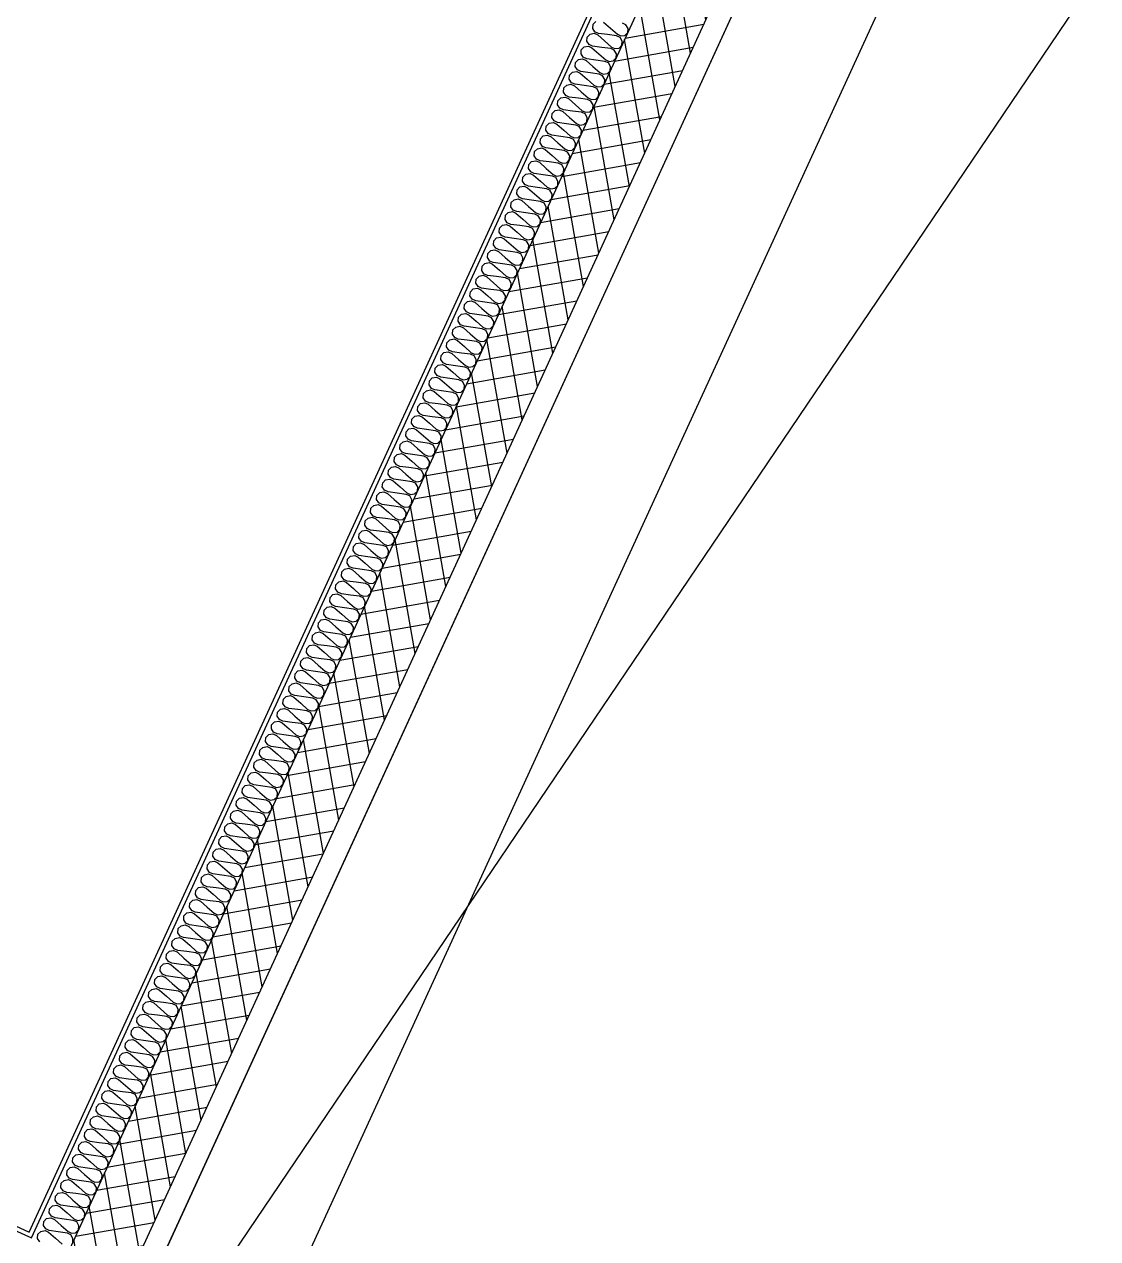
# Model space of a CAD drawing. Header units: millimetres. Extents: x -21000 to 567700, y 435000 to 850800.
# Drawn here: x 39985 to 42436, y 691645 to 694419 of the extents above; entities that cross this region are included whole.
import ezdxf
from ezdxf.xclip import XClip

# ---------------------------------------------------------------- set-up
doc = ezdxf.new("R2010")
doc.units = ezdxf.units.MM
doc.header["$LTSCALE"] = 700
doc.header["$XCLIPFRAME"] = 2
doc.linetypes.add('AB_Pbase$0$AB_Pbase$0$CEN', pattern=[62, 60, -1, 0, -1])
doc.linetypes.add('AB_Pbase$0$주차장기둥$0$CEN', pattern=[62, 60, -1, 0, -1])
doc.layers.get('0').update_dxf_attribs({"color": 2})
for name, color, linetype in [('AB_Pbase$0$AB_Pbase$0$CEN', 1, 'AB_Pbase$0$AB_Pbase$0$CEN'), ('AB_Pbase$0$AB_Pbase$0$FIN', 6, 'Continuous'), ('AB_Pbase$0$HAT', 8, 'Continuous'), ('AB_Pbase$0$INS', 8, 'Continuous'), ('AB_Pbase$0$WAL', 3, 'Continuous'), ('AB_Pbase$0$주차장기둥$0$CEN_P', 244, 'AB_Pbase$0$주차장기둥$0$CEN')]:
    doc.layers.add(name, color=color, linetype=linetype)

# ---------------------------------------------------------------- blocks, each defined once
blk = doc.blocks.new('AB_Pbase$0$AB_Pbase_지하1층_골조')
for points in [[(40226.8, 691444.2), (42812.5, 697079.3)], [(40499.5, 691319.1), (42372.7, 695401.4)]]:
    blk.add_lwpolyline(points)
blk = doc.blocks.new('AB_Pbase$0$주차장기둥$0$cen 1bl 지하')
at = {"layer": 'AB_Pbase$0$주차장기둥$0$CEN_P', "color": 5}
blk.add_line((10740.5, -9208.6), (21290, 109667.6), dxfattribs=at)
blk = doc.blocks.new('AB_Pbase$0$주차장기둥')
at = {"rotation": 1.99999810188403}
blk.add_blockref('AB_Pbase$0$주차장기둥$0$cen 1bl 지하', (-253925.8, 27513.9), dxfattribs=at)
blk = doc.blocks.new('AB_Pbase')
at = {"layer": 'AB_Pbase$0$HAT'}
h = blk.add_hatch(dxfattribs=at)
h.set_pattern_fill('NET', color=256, scale=15, angle=100)
h.paths.add_polyline_path([(42767.1, 697100.2), (42630.7, 697162.7), (40045, 691527.7), (40181.4, 691465.1)])
at = {"layer": 'AB_Pbase$0$AB_Pbase$0$CEN'}
blk.add_line((51844, 716762.1), (39664.5, 690218.7), dxfattribs=at)
at = {"layer": 'AB_Pbase$0$AB_Pbase$0$FIN'}
for points in [[(46517.9, 729156.7), (31166.4, 695700.7), (40000.8, 691647), (42548.9, 697200.3)], [(46527, 729152.6), (31179.7, 695705.6), (39995.9, 691660.2), (42539.8, 697204.4)]]:
    blk.add_lwpolyline(points, dxfattribs=at)
at = {"layer": 'AB_Pbase$0$INS'}
for points in [[(40020.2, 691638.5), (40014.9, 691646.2), (40015.7, 691655.5), (40022.3, 691662.2), (40031.9, 691664), (40039.9, 691660.3), (40055.6, 691646.5), (40071.2, 691632.7)], [(40095.1, 691636.7), (40095.8, 691646.1), (40090.9, 691654.5), (40082.9, 691658.1), (40062.2, 691661), (40041.6, 691663.9), (40033.6, 691667.6), (40028.3, 691675.3), (40029, 691684.6), (40035.6, 691691.3), (40045.2, 691693), (40053.2, 691689.4), (40068.9, 691675.6), (40084.6, 691661.8), (40092.6, 691658.1), (40101.8, 691659.1), (40108.4, 691665.8), (40109.2, 691675.1), (40104.3, 691683.6), (40096.3, 691687.2), (40075.6, 691690.1), (40054.9, 691693), (40046.9, 691696.7), (40041.6, 691704.4), (40042.4, 691713.7), (40049, 691720.4), (40058.6, 691722.1), (40066.6, 691718.5), (40082.2, 691704.7), (40097.9, 691690.9), (40105.9, 691687.2), (40115.2, 691688.2), (40121.8, 691694.9), (40122.5, 691704.2), (40117.6, 691712.6), (40109.6, 691716.3), (40088.9, 691719.2), (40068.2, 691722.1), (40060.2, 691725.8), (40055, 691733.5), (40055.7, 691742.8), (40062.3, 691749.5), (40071.9, 691751.2), (40079.9, 691747.5), (40095.6, 691733.7), (40111.3, 691720), (40119.3, 691716.3), (40128.5, 691717.3), (40135.1, 691724), (40135.9, 691733.3), (40130.9, 691741.7), (40122.9, 691745.4), (40102.3, 691748.3), (40081.6, 691751.2), (40073.6, 691754.8), (40068.3, 691762.5), (40069.1, 691771.9), (40075.7, 691778.5), (40085.3, 691780.3), (40093.3, 691776.6), (40108.9, 691762.8), (40124.6, 691749), (40132.6, 691745.4), (40141.9, 691746.4), (40148.5, 691753.1), (40149.2, 691762.4), (40144.3, 691770.8), (40136.3, 691774.5), (40115.6, 691777.4), (40094.9, 691780.3), (40086.9, 691783.9), (40081.7, 691791.6), (40082.4, 691801), (40089, 691807.6), (40098.6, 691809.4), (40106.6, 691805.7), (40122.3, 691791.9), (40138, 691778.1), (40146, 691774.4), (40155.2, 691775.5), (40161.8, 691782.1), (40162.6, 691791.5), (40157.6, 691799.9), (40149.6, 691803.6), (40129, 691806.5), (40108.3, 691809.3), (40100.3, 691813), (40095, 691820.7), (40095.8, 691830), (40102.4, 691836.7), (40112, 691838.5), (40120, 691834.8), (40135.6, 691821), (40151.3, 691807.2), (40159.3, 691803.5), (40168.6, 691804.6), (40175.2, 691811.2), (40175.9, 691820.6), (40171, 691829), (40163, 691832.7), (40142.3, 691835.5), (40121.6, 691838.4), (40113.6, 691842.1), (40108.4, 691849.8), (40109.1, 691859.1), (40115.7, 691865.8), (40125.3, 691867.5), (40133.3, 691863.9), (40149, 691850.1), (40164.7, 691836.3), (40172.6, 691832.6), (40181.9, 691833.6), (40188.5, 691840.3), (40189.3, 691849.6), (40184.3, 691858.1), (40176.3, 691861.7), (40155.6, 691864.6), (40135, 691867.5), (40127, 691871.2), (40121.7, 691878.9), (40122.5, 691888.2), (40129, 691894.9), (40138.6, 691896.6), (40146.6, 691893), (40162.3, 691879.2), (40178, 691865.4), (40186, 691861.7), (40195.3, 691862.7), (40201.8, 691869.4), (40202.6, 691878.7), (40197.7, 691887.2), (40189.7, 691890.8), (40169, 691893.7), (40148.3, 691896.6), (40140.3, 691900.3), (40135, 691908), (40135.8, 691917.3), (40142.4, 691924), (40152, 691925.7), (40160, 691922), (40175.7, 691908.3), (40191.3, 691894.5), (40199.3, 691890.8), (40208.6, 691891.8), (40215.2, 691898.5), (40216, 691907.8), (40211, 691916.2), (40203, 691919.9), (40182.3, 691922.8), (40161.7, 691925.7), (40153.7, 691929.4), (40148.4, 691937.1), (40149.2, 691946.4), (40155.7, 691953), (40165.3, 691954.8), (40173.3, 691951.1), (40189, 691937.3), (40204.7, 691923.5), (40212.7, 691919.9), (40222, 691920.9), (40228.5, 691927.6), (40229.3, 691936.9), (40224.4, 691945.3), (40216.4, 691949), (40195.7, 691951.9), (40175, 691954.8), (40167, 691958.4), (40161.7, 691966.1), (40162.5, 691975.5), (40169.1, 691982.1), (40178.7, 691983.9), (40186.7, 691980.2), (40202.4, 691966.4), (40218, 691952.6), (40226, 691949), (40235.3, 691950), (40241.9, 691956.6), (40242.6, 691966), (40237.7, 691974.4), (40229.7, 691978.1), (40209, 691981), (40188.4, 691983.8), (40180.4, 691987.5), (40175.1, 691995.2), (40175.8, 692004.6), (40182.4, 692011.2), (40192, 692013), (40200, 692009.3), (40215.7, 691995.5), (40231.4, 691981.7), (40239.4, 691978), (40248.7, 691979.1), (40255.2, 691985.7), (40256, 691995.1), (40251.1, 692003.5), (40243.1, 692007.2), (40222.4, 692010), (40201.7, 692012.9), (40193.7, 692016.6), (40188.4, 692024.3), (40189.2, 692033.6), (40195.8, 692040.3), (40205.4, 692042.1), (40213.4, 692038.4), (40229, 692024.6), (40244.7, 692010.8), (40252.7, 692007.1), (40262, 692008.2), (40268.6, 692014.8), (40269.3, 692024.1), (40264.4, 692032.6), (40256.4, 692036.2), (40235.7, 692039.1), (40215, 692042), (40207, 692045.7), (40201.8, 692053.4), (40202.5, 692062.7), (40209.1, 692069.4), (40218.7, 692071.1), (40226.7, 692067.5), (40242.4, 692053.7), (40258.1, 692039.9), (40266.1, 692036.2), (40275.3, 692037.2), (40281.9, 692043.9), (40282.7, 692053.2), (40277.7, 692061.7), (40269.7, 692065.3), (40249.1, 692068.2), (40228.4, 692071.1), (40220.4, 692074.8), (40215.1, 692082.5), (40215.9, 692091.8), (40222.5, 692098.5), (40232.1, 692100.2), (40240.1, 692096.6), (40255.7, 692082.8), (40271.4, 692069), (40279.4, 692065.3), (40288.7, 692066.3), (40295.3, 692073), (40296, 692082.3), (40291.1, 692090.7), (40283.1, 692094.4), (40262.4, 692097.3), (40241.7, 692100.2), (40233.7, 692103.9), (40228.5, 692111.6), (40229.2, 692120.9), (40235.8, 692127.6), (40245.4, 692129.3), (40253.4, 692125.6), (40269.1, 692111.8), (40284.8, 692098), (40292.8, 692094.4), (40302, 692095.4), (40308.6, 692102.1), (40309.4, 692111.4), (40304.4, 692119.8), (40296.4, 692123.5), (40275.8, 692126.4), (40255.1, 692129.3), (40247.1, 692132.9), (40241.8, 692140.6), (40242.6, 692150), (40249.2, 692156.6), (40258.8, 692158.4), (40266.8, 692154.7), (40282.4, 692140.9), (40298.1, 692127.1), (40306.1, 692123.5), (40315.4, 692124.5), (40322, 692131.2), (40322.7, 692140.5), (40317.8, 692148.9), (40309.8, 692152.6), (40289.1, 692155.5), (40268.4, 692158.4), (40260.4, 692162), (40255.2, 692169.7), (40255.9, 692179.1), (40262.5, 692185.7), (40272.1, 692187.5), (40280.1, 692183.8), (40295.8, 692170), (40311.5, 692156.2), (40319.5, 692152.5), (40328.7, 692153.6), (40335.3, 692160.2), (40336.1, 692169.6), (40331.1, 692178), (40323.1, 692181.7), (40302.4, 692184.6), (40281.8, 692187.4), (40273.8, 692191.1), (40268.5, 692198.8), (40269.3, 692208.1), (40275.8, 692214.8), (40285.4, 692216.6), (40293.4, 692212.9), (40309.1, 692199.1), (40324.8, 692185.3), (40332.8, 692181.6), (40342.1, 692182.7), (40348.6, 692189.3), (40349.4, 692198.7), (40344.5, 692207.1), (40336.5, 692210.7), (40315.8, 692213.6), (40295.1, 692216.5), (40287.1, 692220.2), (40281.8, 692227.9), (40282.6, 692237.2), (40289.2, 692243.9), (40298.8, 692245.6), (40306.8, 692242), (40322.5, 692228.2), (40338.1, 692214.4), (40346.1, 692210.7), (40355.4, 692211.7), (40362, 692218.4), (40362.8, 692227.7), (40357.8, 692236.2), (40349.8, 692239.8), (40329.1, 692242.7), (40308.5, 692245.6), (40300.5, 692249.3), (40295.2, 692257), (40296, 692266.3), (40302.5, 692273), (40312.1, 692274.7), (40320.1, 692271.1), (40335.8, 692257.3), (40351.5, 692243.5), (40359.5, 692239.8), (40368.8, 692240.8), (40375.3, 692247.5), (40376.1, 692256.8), (40371.2, 692265.2), (40363.2, 692268.9), (40342.5, 692271.8), (40321.8, 692274.7), (40313.8, 692278.4), (40308.5, 692286.1), (40309.3, 692295.4), (40315.9, 692302.1), (40325.5, 692303.8), (40333.5, 692300.1), (40349.2, 692286.3), (40364.8, 692272.6), (40372.8, 692268.9), (40382.1, 692269.9), (40388.7, 692276.6), (40389.4, 692285.9), (40384.5, 692294.3), (40376.5, 692298), (40355.8, 692300.9), (40335.2, 692303.8), (40327.2, 692307.4), (40321.9, 692315.1), (40322.6, 692324.5), (40329.2, 692331.1), (40338.8, 692332.9), (40346.8, 692329.2), (40362.5, 692315.4), (40378.2, 692301.6), (40386.2, 692298), (40395.5, 692299), (40402, 692305.7), (40402.8, 692315), (40397.9, 692323.4), (40389.9, 692327.1), (40369.2, 692330), (40348.5, 692332.9), (40340.5, 692336.5), (40335.2, 692344.2), (40336, 692353.6), (40342.6, 692360.2), (40352.2, 692362), (40360.2, 692358.3), (40375.8, 692344.5), (40391.5, 692330.7), (40399.5, 692327.1), (40408.8, 692328.1), (40415.4, 692334.7), (40416.1, 692344.1), (40411.2, 692352.5), (40403.2, 692356.2), (40382.5, 692359.1), (40361.8, 692361.9), (40353.8, 692365.6), (40348.6, 692373.3), (40349.3, 692382.6), (40355.9, 692389.3), (40365.5, 692391.1), (40373.5, 692387.4), (40389.2, 692373.6), (40404.9, 692359.8), (40412.9, 692356.1), (40422.1, 692357.2), (40428.7, 692363.8), (40429.5, 692373.2), (40424.5, 692381.6), (40416.5, 692385.3), (40395.9, 692388.1), (40375.2, 692391), (40367.2, 692394.7), (40361.9, 692402.4), (40362.7, 692411.7), (40369.3, 692418.4), (40378.9, 692420.1), (40386.9, 692416.5), (40402.5, 692402.7), (40418.2, 692388.9), (40426.2, 692385.2), (40435.5, 692386.2), (40442.1, 692392.9), (40442.8, 692402.2), (40437.9, 692410.7), (40429.9, 692414.3), (40409.2, 692417.2), (40388.5, 692420.1), (40380.5, 692423.8), (40375.3, 692431.5), (40376, 692440.8), (40382.6, 692447.5), (40392.2, 692449.2), (40400.2, 692445.6), (40415.9, 692431.8), (40431.6, 692418), (40439.6, 692414.3), (40448.8, 692415.3), (40455.4, 692422), (40456.2, 692431.3), (40451.2, 692439.8), (40443.2, 692443.4), (40422.6, 692446.3), (40401.9, 692449.2), (40393.9, 692452.9), (40388.6, 692460.6), (40389.4, 692469.9), (40396, 692476.6), (40405.6, 692478.3), (40413.6, 692474.6), (40429.2, 692460.9), (40444.9, 692447.1), (40452.9, 692443.4), (40462.2, 692444.4), (40468.8, 692451.1), (40469.5, 692460.4), (40464.6, 692468.8), (40456.6, 692472.5), (40435.9, 692475.4), (40415.2, 692478.3), (40407.2, 692482), (40402, 692489.7), (40402.7, 692499), (40409.3, 692505.6), (40418.9, 692507.4), (40426.9, 692503.7), (40442.6, 692489.9), (40458.3, 692476.1), (40466.3, 692472.5), (40475.5, 692473.5), (40482.1, 692480.2), (40482.9, 692489.5), (40477.9, 692497.9), (40469.9, 692501.6), (40449.2, 692504.5), (40428.6, 692507.4), (40420.6, 692511), (40415.3, 692518.7), (40416.1, 692528.1), (40422.6, 692534.7), (40432.2, 692536.5), (40440.2, 692532.8), (40455.9, 692519), (40471.6, 692505.2), (40479.6, 692501.6), (40488.9, 692502.6), (40495.4, 692509.2), (40496.2, 692518.6), (40491.3, 692527), (40483.3, 692530.7), (40462.6, 692533.6), (40441.9, 692536.5), (40433.9, 692540.1), (40428.6, 692547.8), (40429.4, 692557.2), (40436, 692563.8), (40445.6, 692565.6), (40453.6, 692561.9), (40469.3, 692548.1), (40484.9, 692534.3), (40492.9, 692530.6), (40502.2, 692531.7), (40508.8, 692538.3), (40509.6, 692547.7), (40504.6, 692556.1), (40496.6, 692559.8), (40475.9, 692562.6), (40455.3, 692565.5), (40447.3, 692569.2), (40442, 692576.9), (40442.8, 692586.2), (40449.3, 692592.9), (40458.9, 692594.7), (40466.9, 692591), (40482.6, 692577.2), (40498.3, 692563.4), (40506.3, 692559.7), (40515.6, 692560.8), (40522.1, 692567.4), (40522.9, 692576.7), (40518, 692585.2), (40510, 692588.8), (40489.3, 692591.7), (40468.6, 692594.6), (40460.6, 692598.3), (40455.3, 692606), (40456.1, 692615.3), (40462.7, 692622), (40472.3, 692623.7), (40480.3, 692620.1), (40496, 692606.3), (40511.6, 692592.5), (40519.6, 692588.8), (40528.9, 692589.8), (40535.5, 692596.5), (40536.2, 692605.8), (40531.3, 692614.3), (40523.3, 692617.9), (40502.6, 692620.8), (40482, 692623.7), (40474, 692627.4), (40468.7, 692635.1), (40469.4, 692644.4), (40476, 692651.1), (40485.6, 692652.8), (40493.6, 692649.2), (40509.3, 692635.4), (40525, 692621.6), (40533, 692617.9), (40542.3, 692618.9), (40548.8, 692625.6), (40549.6, 692634.9), (40544.7, 692643.3), (40536.7, 692647), (40516, 692649.9), (40495.3, 692652.8), (40487.3, 692656.5), (40482, 692664.2), (40482.8, 692673.5), (40489.4, 692680.2), (40499, 692681.9), (40507, 692678.2), (40522.6, 692664.4), (40538.3, 692650.6), (40546.3, 692647), (40555.6, 692648), (40562.2, 692654.7), (40562.9, 692664), (40558, 692672.4), (40550, 692676.1), (40529.3, 692679), (40508.6, 692681.9), (40500.6, 692685.5), (40495.4, 692693.2), (40496.1, 692702.6), (40502.7, 692709.2), (40512.3, 692711), (40520.3, 692707.3), (40536, 692693.5), (40551.7, 692679.7), (40559.7, 692676.1), (40568.9, 692677.1), (40575.5, 692683.8), (40576.3, 692693.1), (40571.3, 692701.5), (40563.3, 692705.2), (40542.7, 692708.1), (40522, 692711), (40514, 692714.6), (40508.7, 692722.3), (40509.5, 692731.7), (40516.1, 692738.3), (40525.7, 692740.1), (40533.7, 692736.4), (40549.3, 692722.6), (40565, 692708.8), (40573, 692705.1), (40582.3, 692706.2), (40588.9, 692712.8), (40589.6, 692722.2), (40584.7, 692730.6), (40576.7, 692734.3), (40556, 692737.2), (40535.3, 692740), (40527.3, 692743.7), (40522.1, 692751.4), (40522.8, 692760.7), (40529.4, 692767.4), (40539, 692769.2), (40547, 692765.5), (40562.7, 692751.7), (40578.4, 692737.9), (40586.4, 692734.2), (40595.6, 692735.3), (40602.2, 692741.9), (40603, 692751.3), (40598, 692759.7), (40590, 692763.4), (40569.4, 692766.2), (40548.7, 692769.1), (40540.7, 692772.8), (40535.4, 692780.5), (40536.2, 692789.8), (40542.8, 692796.5), (40552.4, 692798.2), (40560.4, 692794.6), (40576, 692780.8), (40591.7, 692767), (40599.7, 692763.3), (40609, 692764.3), (40615.6, 692771), (40616.3, 692780.3), (40611.4, 692788.8), (40603.4, 692792.4), (40582.7, 692795.3), (40562, 692798.2), (40554, 692801.9), (40548.8, 692809.6), (40549.5, 692818.9), (40556.1, 692825.6), (40565.7, 692827.3), (40573.7, 692823.7), (40589.4, 692809.9), (40605.1, 692796.1), (40613.1, 692792.4), (40622.3, 692793.4), (40628.9, 692800.1), (40629.7, 692809.4), (40624.7, 692817.8), (40616.7, 692821.5), (40596.1, 692824.4), (40575.4, 692827.3), (40567.4, 692831), (40562.1, 692838.7), (40562.9, 692848), (40569.4, 692854.7), (40579, 692856.4), (40587, 692852.7), (40602.7, 692838.9), (40618.4, 692825.2), (40626.4, 692821.5), (40635.7, 692822.5), (40642.2, 692829.2), (40643, 692838.5), (40638.1, 692846.9), (40630.1, 692850.6), (40609.4, 692853.5), (40588.7, 692856.4), (40580.7, 692860), (40575.4, 692867.7), (40576.2, 692877.1), (40582.8, 692883.7), (40592.4, 692885.5), (40600.4, 692881.8), (40616.1, 692868), (40631.7, 692854.2), (40639.7, 692850.6), (40649, 692851.6), (40655.6, 692858.3), (40656.4, 692867.6), (40651.4, 692876), (40643.4, 692879.7), (40622.7, 692882.6), (40602.1, 692885.5), (40594.1, 692889.1), (40588.8, 692896.8), (40589.6, 692906.2), (40596.1, 692912.8), (40605.7, 692914.6), (40613.7, 692910.9), (40629.4, 692897.1), (40645.1, 692883.3), (40653.1, 692879.7), (40662.4, 692880.7), (40668.9, 692887.3), (40669.7, 692896.7), (40664.8, 692905.1), (40656.8, 692908.8), (40636.1, 692911.7), (40615.4, 692914.5), (40607.4, 692918.2), (40602.1, 692925.9), (40602.9, 692935.2), (40609.5, 692941.9), (40619.1, 692943.7), (40627.1, 692940), (40642.8, 692926.2), (40658.4, 692912.4), (40666.4, 692908.7), (40675.7, 692909.8), (40682.3, 692916.4), (40683, 692925.8), (40678.1, 692934.2), (40670.1, 692937.9), (40649.4, 692940.7), (40628.8, 692943.6), (40620.8, 692947.3), (40615.5, 692955), (40616.2, 692964.3), (40622.8, 692971), (40632.4, 692972.8), (40640.4, 692969.1), (40656.1, 692955.3), (40671.8, 692941.5), (40679.8, 692937.8), (40689.1, 692938.8), (40695.6, 692945.5), (40696.4, 692954.8), (40691.5, 692963.3), (40683.5, 692966.9), (40662.8, 692969.8), (40642.1, 692972.7), (40634.1, 692976.4), (40628.8, 692984.1), (40629.6, 692993.4), (40636.2, 693000.1), (40645.8, 693001.8), (40653.8, 692998.2), (40669.5, 692984.4), (40685.1, 692970.6), (40693.1, 692966.9), (40702.4, 692967.9), (40709, 692974.6), (40709.7, 692983.9), (40704.8, 692992.4), (40696.8, 692996), (40676.1, 692998.9), (40655.4, 693001.8), (40647.4, 693005.5), (40642.2, 693013.2), (40642.9, 693022.5), (40649.5, 693029.2), (40659.1, 693030.9), (40667.1, 693027.2), (40682.8, 693013.5), (40698.5, 692999.7), (40706.5, 692996), (40715.7, 692997), (40722.3, 693003.7), (40723.1, 693013), (40718.1, 693021.4), (40710.1, 693025.1), (40689.5, 693028), (40668.8, 693030.9), (40660.8, 693034.6), (40655.5, 693042.3), (40656.3, 693051.6), (40662.9, 693058.3), (40672.5, 693060), (40680.5, 693056.3), (40696.1, 693042.5), (40711.8, 693028.7), (40719.8, 693025.1), (40729.1, 693026.1), (40735.7, 693032.8), (40736.4, 693042.1), (40731.5, 693050.5), (40723.5, 693054.2), (40702.8, 693057.1), (40682.1, 693060), (40674.1, 693063.6), (40668.9, 693071.3), (40669.6, 693080.7), (40676.2, 693087.3), (40685.8, 693089.1), (40693.8, 693085.4), (40709.5, 693071.6), (40725.2, 693057.8), (40733.2, 693054.2), (40742.4, 693055.2), (40749, 693061.8), (40749.8, 693071.2), (40744.8, 693079.6), (40736.8, 693083.3), (40716.2, 693086.2), (40695.5, 693089.1), (40687.5, 693092.7), (40682.2, 693100.4), (40683, 693109.8), (40689.6, 693116.4), (40699.2, 693118.2), (40707.2, 693114.5), (40722.8, 693100.7), (40738.5, 693086.9), (40746.5, 693083.2), (40755.8, 693084.3), (40762.4, 693090.9), (40763.1, 693100.3), (40758.2, 693108.7), (40750.2, 693112.4), (40729.5, 693115.3), (40708.8, 693118.1), (40700.8, 693121.8), (40695.6, 693129.5), (40696.3, 693138.8), (40702.9, 693145.5), (40712.5, 693147.3), (40720.5, 693143.6), (40736.2, 693129.8), (40751.9, 693116), (40759.9, 693112.3), (40769.1, 693113.4), (40775.7, 693120), (40776.5, 693129.4), (40771.5, 693137.8), (40763.5, 693141.4), (40742.9, 693144.3), (40722.2, 693147.2), (40714.2, 693150.9), (40708.9, 693158.6), (40709.7, 693167.9), (40716.2, 693174.6), (40725.8, 693176.3), (40733.8, 693172.7), (40749.5, 693158.9), (40765.2, 693145.1), (40773.2, 693141.4), (40782.5, 693142.4), (40789, 693149.1), (40789.8, 693158.4), (40784.9, 693166.9), (40776.9, 693170.5), (40756.2, 693173.4), (40735.5, 693176.3), (40727.5, 693180), (40722.2, 693187.7), (40723, 693197), (40729.6, 693203.7), (40739.2, 693205.4), (40747.2, 693201.8), (40762.9, 693188), (40778.5, 693174.2), (40786.5, 693170.5), (40795.8, 693171.5), (40802.4, 693178.2), (40803.2, 693187.5), (40798.2, 693195.9), (40790.2, 693199.6), (40769.5, 693202.5), (40748.9, 693205.4), (40740.9, 693209.1), (40735.6, 693216.8), (40736.4, 693226.1), (40742.9, 693232.8), (40752.5, 693234.5), (40760.5, 693230.8), (40776.2, 693217), (40791.9, 693203.3), (40799.9, 693199.6), (40809.2, 693200.6), (40815.7, 693207.3), (40816.5, 693216.6), (40811.6, 693225), (40803.6, 693228.7), (40782.9, 693231.6), (40762.2, 693234.5), (40754.2, 693238.1), (40748.9, 693245.8), (40749.7, 693255.2), (40756.3, 693261.8), (40765.9, 693263.6), (40773.9, 693259.9), (40789.6, 693246.1), (40805.2, 693232.3), (40813.2, 693228.7), (40822.5, 693229.7), (40829.1, 693236.4), (40829.8, 693245.7), (40824.9, 693254.1), (40816.9, 693257.8), (40796.2, 693260.7), (40775.6, 693263.6), (40767.6, 693267.2), (40762.3, 693274.9), (40763, 693284.3), (40769.6, 693290.9), (40779.2, 693292.7), (40787.2, 693289), (40802.9, 693275.2), (40818.6, 693261.4), (40826.6, 693257.8), (40835.9, 693258.8), (40842.4, 693265.4), (40843.2, 693274.8), (40838.3, 693283.2), (40830.3, 693286.9), (40809.6, 693289.8), (40788.9, 693292.6), (40780.9, 693296.3), (40775.6, 693304), (40776.4, 693313.3), (40783, 693320), (40792.6, 693321.8), (40800.6, 693318.1), (40816.3, 693304.3), (40831.9, 693290.5), (40839.9, 693286.8), (40849.2, 693287.9), (40855.8, 693294.5), (40856.5, 693303.9), (40851.6, 693312.3), (40843.6, 693316), (40822.9, 693318.8), (40802.2, 693321.7), (40794.2, 693325.4), (40789, 693333.1), (40789.7, 693342.4), (40796.3, 693349.1), (40805.9, 693350.8), (40813.9, 693347.2), (40829.6, 693333.4), (40845.3, 693319.6), (40853.3, 693315.9), (40862.5, 693316.9), (40869.1, 693323.6), (40869.9, 693332.9), (40864.9, 693341.4), (40856.9, 693345), (40836.3, 693347.9), (40815.6, 693350.8), (40807.6, 693354.5), (40802.3, 693362.2), (40803.1, 693371.5), (40809.7, 693378.2), (40819.3, 693379.9), (40827.3, 693376.3), (40842.9, 693362.5), (40858.6, 693348.7), (40866.6, 693345), (40875.9, 693346), (40882.5, 693352.7), (40883.2, 693362), (40878.3, 693370.5), (40870.3, 693374.1), (40849.6, 693377), (40828.9, 693379.9), (40820.9, 693383.6), (40815.7, 693391.3), (40816.4, 693400.6), (40823, 693407.3), (40832.6, 693409), (40840.6, 693405.3), (40856.3, 693391.6), (40872, 693377.8), (40880, 693374.1), (40889.2, 693375.1), (40895.8, 693381.8), (40896.6, 693391.1), (40891.6, 693399.5), (40883.6, 693403.2), (40863, 693406.1), (40842.3, 693409), (40834.3, 693412.7), (40829, 693420.4), (40829.8, 693429.7), (40836.4, 693436.3), (40846, 693438.1), (40854, 693434.4), (40869.6, 693420.6), (40885.3, 693406.8), (40893.3, 693403.2), (40902.6, 693404.2), (40909.2, 693410.9), (40909.9, 693420.2), (40905, 693428.6), (40897, 693432.3), (40876.3, 693435.2), (40855.6, 693438.1), (40847.6, 693441.7), (40842.4, 693449.4), (40843.1, 693458.8), (40849.7, 693465.4), (40859.3, 693467.2), (40867.3, 693463.5), (40883, 693449.7), (40898.7, 693435.9), (40906.7, 693432.3), (40915.9, 693433.3), (40922.5, 693439.9), (40923.3, 693449.3), (40918.3, 693457.7), (40910.3, 693461.4), (40889.7, 693464.3), (40869, 693467.2), (40861, 693470.8), (40855.7, 693478.5), (40856.5, 693487.9), (40863, 693494.5), (40872.7, 693496.3), (40880.6, 693492.6), (40896.3, 693478.8), (40912, 693465), (40920, 693461.3), (40929.3, 693462.4), (40935.8, 693469), (40936.6, 693478.4), (40931.7, 693486.8), (40923.7, 693490.5), (40903, 693493.3), (40882.3, 693496.2), (40874.3, 693499.9), (40869, 693507.6), (40869.8, 693516.9), (40876.4, 693523.6), (40886, 693525.4), (40894, 693521.7), (40909.7, 693507.9), (40925.3, 693494.1), (40933.3, 693490.4), (40942.6, 693491.5), (40949.2, 693498.1), (40950, 693507.4), (40945, 693515.9), (40937, 693519.5), (40916.3, 693522.4), (40895.7, 693525.3), (40887.7, 693529), (40882.4, 693536.7), (40883.2, 693546), (40889.7, 693552.7), (40899.3, 693554.4), (40907.3, 693550.8), (40923, 693537), (40938.7, 693523.2), (40946.7, 693519.5), (40956, 693520.5), (40962.5, 693527.2), (40963.3, 693536.5), (40958.4, 693545), (40950.4, 693548.6), (40929.7, 693551.5), (40909, 693554.4), (40901, 693558.1), (40895.7, 693565.8), (40896.5, 693575.1), (40903.1, 693581.8), (40912.7, 693583.5), (40920.7, 693579.9), (40936.4, 693566.1), (40952, 693552.3), (40960, 693548.6), (40969.3, 693549.6), (40975.9, 693556.3), (40976.6, 693565.6), (40971.7, 693574), (40963.7, 693577.7), (40943, 693580.6), (40922.4, 693583.5), (40914.4, 693587.2), (40909.1, 693594.9), (40909.8, 693604.2), (40916.4, 693610.9), (40926, 693612.6), (40934, 693608.9), (40949.7, 693595.1), (40965.4, 693581.3), (40973.4, 693577.7), (40982.7, 693578.7), (40989.2, 693585.4), (40990, 693594.7), (40985.1, 693603.1), (40977.1, 693606.8), (40956.4, 693609.7), (40935.7, 693612.6), (40927.7, 693616.2), (40922.4, 693623.9), (40923.2, 693633.3), (40929.8, 693639.9), (40939.4, 693641.7), (40947.4, 693638), (40963.1, 693624.2), (40978.7, 693610.4), (40986.7, 693606.8), (40996, 693607.8), (41002.6, 693614.5), (41003.3, 693623.8), (40998.4, 693632.2), (40990.4, 693635.9), (40969.7, 693638.8), (40949, 693641.7), (40941, 693645.3), (40935.8, 693653), (40936.5, 693662.4), (40943.1, 693669), (40952.7, 693670.8), (40960.7, 693667.1), (40976.4, 693653.3), (40992.1, 693639.5), (41000.1, 693635.8), (41009.3, 693636.9), (41015.9, 693643.5), (41016.7, 693652.9), (41011.7, 693661.3), (41003.7, 693665), (40983.1, 693667.9), (40962.4, 693670.7), (40954.4, 693674.4), (40949.1, 693682.1), (40949.9, 693691.4), (40956.5, 693698.1), (40966.1, 693699.9), (40974.1, 693696.2), (40989.7, 693682.4), (41005.4, 693668.6), (41013.4, 693664.9), (41022.7, 693666), (41029.3, 693672.6), (41030, 693682), (41025.1, 693690.4), (41017.1, 693694), (40996.4, 693696.9), (40975.7, 693699.8), (40967.7, 693703.5), (40962.5, 693711.2), (40963.2, 693720.5), (40969.8, 693727.2), (40979.4, 693728.9), (40987.4, 693725.3), (41003.1, 693711.5), (41018.8, 693697.7), (41026.8, 693694), (41036, 693695), (41042.6, 693701.7), (41043.4, 693711), (41038.4, 693719.5), (41030.4, 693723.1), (41009.8, 693726), (40989.1, 693728.9), (40981.1, 693732.6), (40975.8, 693740.3), (40976.6, 693749.6), (40983.2, 693756.3), (40992.8, 693758), (41000.8, 693754.4), (41016.4, 693740.6), (41032.1, 693726.8), (41040.1, 693723.1), (41049.4, 693724.1), (41056, 693730.8), (41056.7, 693740.1), (41051.8, 693748.5), (41043.8, 693752.2), (41023.1, 693755.1), (41002.4, 693758), (40994.4, 693761.7), (40989.2, 693769.4), (40989.9, 693778.7), (40996.5, 693785.4), (41006.1, 693787.1), (41014.1, 693783.4), (41029.8, 693769.6), (41045.5, 693755.9), (41053.5, 693752.2), (41062.7, 693753.2), (41069.3, 693759.9), (41070.1, 693769.2), (41065.1, 693777.6), (41057.1, 693781.3), (41036.5, 693784.2), (41015.8, 693787.1), (41007.8, 693790.7), (41002.5, 693798.4), (41003.3, 693807.8), (41009.8, 693814.4), (41019.5, 693816.2), (41027.4, 693812.5), (41043.1, 693798.7), (41058.8, 693784.9), (41066.8, 693781.3), (41076.1, 693782.3), (41082.6, 693789), (41083.4, 693798.3), (41078.5, 693806.7), (41070.5, 693810.4), (41049.8, 693813.3), (41029.1, 693816.2), (41021.1, 693819.8), (41015.8, 693827.5), (41016.6, 693836.9), (41023.2, 693843.5), (41032.8, 693845.3), (41040.8, 693841.6), (41056.5, 693827.8), (41072.1, 693814), (41080.1, 693810.4), (41089.4, 693811.4), (41096, 693818), (41096.8, 693827.4), (41091.8, 693835.8), (41083.8, 693839.5), (41063.1, 693842.4), (41042.5, 693845.2), (41034.5, 693848.9), (41029.2, 693856.6), (41030, 693865.9), (41036.5, 693872.6), (41046.1, 693874.4), (41054.1, 693870.7), (41069.8, 693856.9), (41085.5, 693843.1), (41093.5, 693839.4), (41102.8, 693840.5), (41109.3, 693847.1), (41110.1, 693856.5), (41105.2, 693864.9), (41097.2, 693868.6), (41076.5, 693871.4), (41055.8, 693874.3), (41047.8, 693878), (41042.5, 693885.7), (41043.3, 693895), (41049.9, 693901.7), (41059.5, 693903.4), (41067.5, 693899.8), (41083.2, 693886), (41098.8, 693872.2), (41106.8, 693868.5), (41116.1, 693869.5), (41122.7, 693876.2), (41123.4, 693885.5), (41118.5, 693894), (41110.5, 693897.6), (41089.8, 693900.5), (41069.2, 693903.4), (41061.2, 693907.1), (41055.9, 693914.8), (41056.6, 693924.1), (41063.2, 693930.8), (41072.8, 693932.5), (41080.8, 693928.9), (41096.5, 693915.1), (41112.2, 693901.3), (41120.2, 693897.6), (41129.5, 693898.6), (41136, 693905.3), (41136.8, 693914.6), (41131.9, 693923.1), (41123.9, 693926.7), (41103.2, 693929.6), (41082.5, 693932.5), (41074.5, 693936.2), (41069.2, 693943.9), (41070, 693953.2), (41076.6, 693959.9), (41086.2, 693961.6), (41094.2, 693957.9), (41109.9, 693944.2), (41125.5, 693930.4), (41133.5, 693926.7), (41142.8, 693927.7), (41149.4, 693934.4), (41150.1, 693943.7), (41145.2, 693952.1), (41137.2, 693955.8), (41116.5, 693958.7), (41095.8, 693961.6), (41087.8, 693965.3), (41082.6, 693973), (41083.3, 693982.3), (41089.9, 693988.9), (41099.5, 693990.7), (41107.5, 693987), (41123.2, 693973.2), (41138.9, 693959.4), (41146.9, 693955.8), (41156.1, 693956.8), (41162.7, 693963.5), (41163.5, 693972.8), (41158.5, 693981.2), (41150.5, 693984.9), (41129.9, 693987.8), (41109.2, 693990.7), (41101.2, 693994.3), (41095.9, 694002), (41096.7, 694011.4), (41103.3, 694018), (41112.9, 694019.8), (41120.9, 694016.1), (41136.5, 694002.3), (41152.2, 693988.5), (41160.2, 693984.9), (41169.5, 693985.9), (41176.1, 693992.5), (41176.8, 694001.9), (41171.9, 694010.3), (41163.9, 694014), (41143.2, 694016.9), (41122.5, 694019.8), (41114.5, 694023.4), (41109.3, 694031.1), (41110, 694040.5), (41116.6, 694047.1), (41126.2, 694048.9), (41134.2, 694045.2), (41149.9, 694031.4), (41165.6, 694017.6), (41173.6, 694013.9), (41182.8, 694015), (41189.4, 694021.6), (41190.2, 694031), (41185.2, 694039.4), (41177.2, 694043.1), (41156.6, 694045.9), (41135.9, 694048.8), (41127.9, 694052.5), (41122.6, 694060.2), (41123.4, 694069.5), (41130, 694076.2), (41139.6, 694078), (41147.6, 694074.3), (41163.2, 694060.5), (41178.9, 694046.7), (41186.9, 694043), (41196.2, 694044.1), (41202.8, 694050.7), (41203.5, 694060), (41198.6, 694068.5), (41190.6, 694072.1), (41169.9, 694075), (41149.2, 694077.9), (41141.2, 694081.6), (41136, 694089.3), (41136.7, 694098.6), (41143.3, 694105.3), (41152.9, 694107), (41160.9, 694103.4), (41176.6, 694089.6), (41192.3, 694075.8), (41200.3, 694072.1), (41209.5, 694073.1), (41216.1, 694079.8), (41216.9, 694089.1), (41211.9, 694097.6), (41203.9, 694101.2), (41183.3, 694104.1), (41162.6, 694107), (41154.6, 694110.7), (41149.3, 694118.4), (41150.1, 694127.7), (41156.6, 694134.4), (41166.3, 694136.1), (41174.2, 694132.5), (41189.9, 694118.7), (41205.6, 694104.9), (41213.6, 694101.2), (41222.9, 694102.2), (41229.4, 694108.9), (41230.2, 694118.2), (41225.3, 694126.6), (41217.3, 694130.3), (41196.6, 694133.2), (41175.9, 694136.1), (41167.9, 694139.8), (41162.6, 694147.5), (41163.4, 694156.8), (41170, 694163.5), (41179.6, 694165.2), (41187.6, 694161.5), (41203.3, 694147.7), (41218.9, 694133.9), (41226.9, 694130.3), (41236.2, 694131.3), (41242.8, 694138), (41243.6, 694147.3), (41238.6, 694155.7), (41230.6, 694159.4), (41209.9, 694162.3), (41189.3, 694165.2), (41181.3, 694168.8), (41176, 694176.5), (41176.8, 694185.9), (41183.3, 694192.5), (41192.9, 694194.3), (41200.9, 694190.6), (41216.6, 694176.8), (41232.3, 694163), (41240.3, 694159.4), (41249.6, 694160.4), (41256.1, 694167.1), (41256.9, 694176.4), (41252, 694184.8), (41244, 694188.5), (41223.3, 694191.4), (41202.6, 694194.3), (41194.6, 694197.9), (41189.3, 694205.6), (41190.1, 694215), (41196.7, 694221.6), (41206.3, 694223.4), (41214.3, 694219.7), (41230, 694205.9), (41245.6, 694192.1), (41253.6, 694188.4), (41262.9, 694189.5), (41269.5, 694196.1), (41270.2, 694205.5), (41265.3, 694213.9), (41257.3, 694217.6), (41236.6, 694220.5), (41216, 694223.3), (41208, 694227), (41202.7, 694234.7), (41203.4, 694244), (41210, 694250.7), (41219.6, 694252.5), (41227.6, 694248.8), (41243.3, 694235), (41259, 694221.2), (41267, 694217.5), (41276.3, 694218.6), (41282.8, 694225.2), (41283.6, 694234.6), (41278.7, 694243), (41270.7, 694246.7), (41250, 694249.5), (41229.3, 694252.4), (41221.3, 694256.1), (41216, 694263.8), (41216.8, 694273.1), (41223.4, 694279.8), (41233, 694281.5), (41241, 694277.9), (41256.7, 694264.1), (41272.3, 694250.3), (41280.3, 694246.6), (41289.6, 694247.6), (41296.2, 694254.3), (41296.9, 694263.6), (41292, 694272.1), (41284, 694275.7), (41263.3, 694278.6), (41242.6, 694281.5), (41234.6, 694285.2), (41229.4, 694292.9), (41230.1, 694302.2), (41236.7, 694308.9), (41246.3, 694310.6), (41254.3, 694307), (41270, 694293.2), (41285.7, 694279.4), (41293.7, 694275.7), (41302.9, 694276.7), (41309.5, 694283.4), (41310.3, 694292.7), (41305.3, 694301.2), (41297.4, 694304.8), (41276.7, 694307.7), (41256, 694310.6), (41248, 694314.3), (41242.7, 694322), (41243.5, 694331.3), (41250.1, 694338), (41259.7, 694339.7), (41267.7, 694336), (41283.3, 694322.2), (41299, 694308.5), (41307, 694304.8), (41316.3, 694305.8), (41322.9, 694312.5), (41323.6, 694321.8), (41318.7, 694330.2), (41310.7, 694333.9), (41290, 694336.8), (41269.3, 694339.7), (41261.3, 694343.3), (41256.1, 694351), (41256.8, 694360.4), (41263.4, 694367), (41273, 694368.8), (41281, 694365.1), (41296.7, 694351.3), (41312.4, 694337.5), (41320.4, 694333.9), (41329.6, 694334.9), (41336.2, 694341.6), (41337, 694350.9), (41332, 694359.3), (41324, 694363), (41303.4, 694365.9), (41282.7, 694368.8), (41274.7, 694372.4), (41269.4, 694380.1), (41270.2, 694389.5), (41276.8, 694396.1), (41286.4, 694397.9), (41294.4, 694394.2), (41310, 694380.4), (41325.7, 694366.6), (41333.7, 694363), (41343, 694364), (41349.6, 694370.6), (41350.3, 694380), (41345.4, 694388.4), (41337.4, 694392.1), (41316.7, 694395), (41296, 694397.8), (41288, 694401.5), (41282.8, 694409.2), (41283.5, 694418.6), (41290.1, 694425.2)], [(41307.7, 694423.3), (41323.4, 694409.5), (41339.1, 694395.7), (41347.1, 694392), (41356.3, 694393.1), (41362.9, 694399.7), (41363.7, 694409.1), (41358.7, 694417.5), (41350.7, 694421.2)]]:
    blk.add_lwpolyline(points, dxfattribs=at)
at = {"layer": 'AB_Pbase$0$WAL'}
blk.add_lwpolyline([(42767.1, 697100.2), (42630.7, 697162.7), (40045, 691527.7), (40181.4, 691465.1)], close=True, dxfattribs=at)
for name, p, rotation in [('AB_Pbase$0$AB_Pbase_지하1층_골조', (0, 0), 359.9999999999999), ('AB_Pbase$0$주차장기둥', (231892.5, 539971.5), 329.0000000345588)]:
    blk.add_blockref(name, p, dxfattribs=dict(rotation=rotation))

msp = doc.modelspace()

# ---------------------------------------------------------------- block references
ref = msp.add_blockref('AB_Pbase', (0, 0))
XClip(ref).set_block_clipping_path([(-0.000000015, 445500.0000000148), (493845.7187941075, 839949.3912975936)])

doc.saveas('drawing.dxf')
